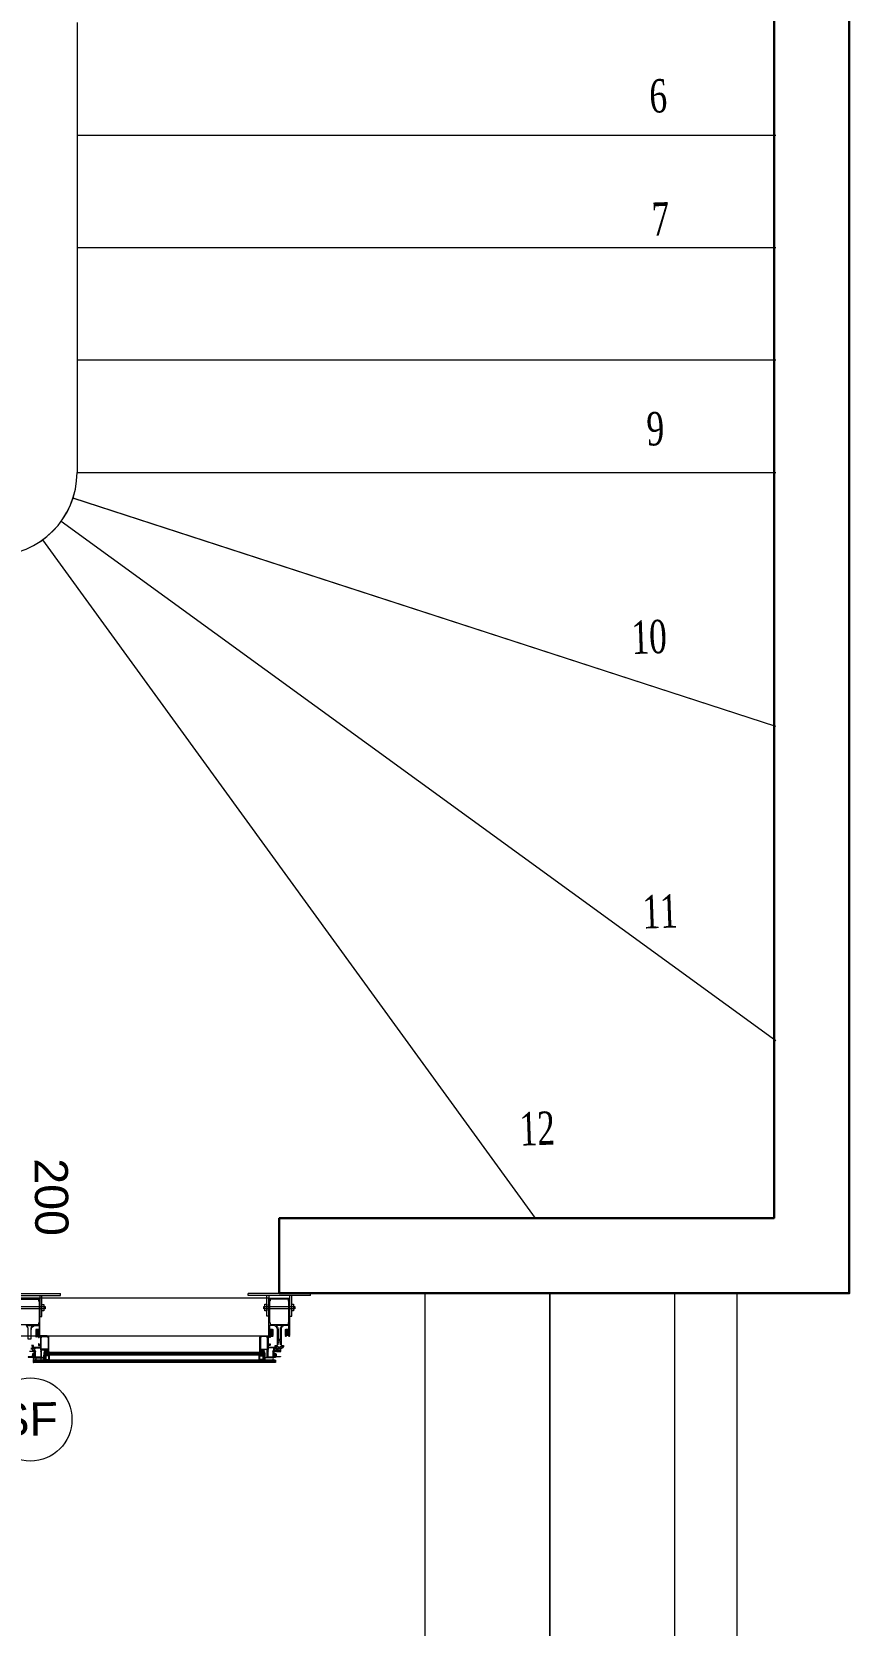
# Model space of a CAD drawing. Header units: centimetres. Extents: x 118932 to 154602, y -32682 to -23521.
# Drawn here: x 138908.5 to 139105.7, y -31239.2 to -30856.7 of the extents above; entities that cross this region are included whole.
import ezdxf

# ---------------------------------------------------------------- set-up
doc = ezdxf.new("R2010")
doc.units = ezdxf.units.CM
doc.header["$LTSCALE"] = 50
doc.header["$MEASUREMENT"] = 0
for name, color, linetype, lineweight, true_color in [('GEN_00_BL_Yazı', 7, 'Continuous', 0, 0x4f5250), ('GEN_00_BL_Ölçü Dış', 7, 'Continuous', 5, 0x766a5e), ('GEN_01_TA_Merdiven', 7, 'Continuous', 13, 0x816183), ('GEN_02_TF_Pencere', 7, 'Continuous', 9, 0x6093ac), ('GEN_05_ML_Alçıpan_giydirme', 7, 'Continuous', 18, 0x7ebab5), ('GEN_06_GR_Orta', 7, 'Continuous', 20, 0x7a7b7a), ('KALACAK DUVARLAR', 7, 'Continuous', 30, 0x005387)]:
    doc.layers.add(name, color=color, linetype=linetype, lineweight=lineweight, true_color=true_color)
doc.styles.add('ARIAL', font='arial.ttf')
doc.styles.add('Times New Roman_3', font='times.ttf', dxfattribs={"width": 0.7, "height": 80.004839})

# ---------------------------------------------------------------- blocks, each defined once
blk = doc.blocks.new('as5')
at = {"layer": 'GEN_01_TA_Merdiven'}
for p, q in [((41437.25, -11559.08, 0), (41433.52, -11667.01, 0)), ((41436.32, -11586.06, 0), (41604.01, -11591.87, 0)), ((41435.38, -11613.05, 0), (41603.08, -11618.85, 0)), ((41434.45, -11640.03, 0), (41602.15, -11645.83, 0)), ((41433.52, -11667.01, 0), (41601.21, -11672.82, 0)), ((41599.11, -11733.8, 0), (41432.33, -11673.16, 0)), ((41596.5, -11809.18, 0), (41429.29, -11678.63, 0)), ((41537.34, -11849.75, 0), (41424.72, -11682.89, 0))]:
    blk.add_line(p, q, dxfattribs=at)
blk.add_arc((41413.53, -11666.32, 0), 20, 178.0219, 358.0219, dxfattribs=at)
at = {"layer": 'GEN_01_TA_Merdiven', "char_height": 8, "attachment_point": 1, "rotation": 360, "line_spacing_factor": 1.029793, "style": 'Times New Roman_3'}
for s, insert, width in [('6', (41574, -11577.47, 0), 4.7238), ('7', (41573.54, -11607.04, 0), 4.7238), ('9', (41570.56, -11657.3, 0), 4.7238), ('10', (41565.22, -11707.21, 0), 9.4475), ('10', (41565.22, -11707.21, 0), 9.4475), ('11', (41565.57, -11773.17, 0), 9.4475), ('11', (41565.57, -11773.17, 0), 9.4475), ('12', (41534.29, -11824.24, 0), 9.4475)]:
    blk.add_mtext(s, dxfattribs=dict(at, insert=insert, width=width))
blk = doc.blocks.new('LEVEL 0_B BLOK_MERDİVEN')
at = {"layer": 'GEN_01_TA_Merdiven'}
for p, q in [((41.61, -1089.89, 0), (41.61, -1197.89, 0)), ((41.61, -1116.89, 0), (209.41, -1116.9, 0)), ((41.61, -1143.89, 0), (209.41, -1143.9, 0)), ((41.61, -1170.89, 0), (209.41, -1170.9, 0)), ((41.61, -1197.89, 0), (209.41, -1197.9, 0)), ((209.41, -1258.92, 0), (40.63, -1204.07, 0)), ((209.41, -1334.35, 0), (37.79, -1209.64, 0)), ((151.68, -1376.93, 0), (33.37, -1214.07, 0))]:
    blk.add_line(p, q, dxfattribs=at)
blk.add_arc((21.61, -1197.88, 0), 20, 179.9996, 359.9996, dxfattribs=at)
at = {"rotation": 1.977677304363051}
blk.add_blockref('as5', (-41769.87, 9032.3, 0), dxfattribs=at)
at = {"layer": 'GEN_01_TA_Merdiven', "char_height": 8, "attachment_point": 1, "rotation": 1.9777, "line_spacing_factor": 1.029793, "style": 'Times New Roman_3'}
for s, insert, width in [('6', (178.92, -1103.55, 0), 4.7238), ('7', (179.48, -1133.12, 0), 4.7238), ('9', (178.24, -1183.46, 0), 4.7238), ('10', (174.63, -1233.52, 0), 9.4475), ('10', (174.63, -1233.52, 0), 9.4475), ('11', (177.25, -1299.43, 0), 9.4475), ('11', (177.25, -1299.43, 0), 9.4475), ('12', (147.75, -1351.55, 0), 9.4475)]:
    blk.add_mtext(s, dxfattribs=dict(at, insert=insert, width=width))
blk = doc.blocks.new('LEVEL 0_B BLOK_GÖRÜNÜŞ')
at = {"layer": 'GEN_00_BL_Ölçü Dış'}
blk.add_blockref('LEVEL 0_B BLOK_MERDİVEN', (-229.05, 1040.3, 0), dxfattribs=at)
blk = doc.blocks.new('KALACAK DUVALAR LEVEL 0 B BLOK')
at = {"layer": 'KALACAK DUVARLAR'}
blk.add_lwpolyline([(-2138.52, -1701.12), (-2138.52, -1719.17), (-2001.63, -1719.17), (-2001.63, -1212.08), (-2131.4, -1212.09), (-2411.46, -1212.09), (-2408.55, -1279.41), (-2392.07, -1278.7), (-2394.08, -1232.09), (-2136.86, -1232.09), (-2019.68, -1232.08), (-2019.68, -1701.11), (-2138.52, -1701.15), (-2138.52, -1719.15)], dxfattribs=at)
blk = doc.blocks.new('LEVEL 0 B BLOK GÖRÜNÜŞ')
at = {"layer": 'GEN_01_TA_Merdiven', "elevation": 0}
for points in [[(-461.93, -1813.55), (-491.93, -1813.55), (-491.93, -1963.55), (-461.93, -1963.55)], [(-431.93, -1813.55), (-461.93, -1813.55), (-461.93, -1963.55), (-431.93, -1963.55)]]:
    blk.add_lwpolyline(points, close=True, dxfattribs=at)
at = {"layer": 'GEN_06_GR_Orta', "elevation": 0}
for points in [[(1904.08, -2129.6), (1904.08, -2148.11), (-431.93, -2148.13), (-431.93, -1813.55)], [(1894.08, -2129.6), (1894.08, -2133.11), (-416.93, -2133.13), (-416.93, -1813.56)]]:
    blk.add_lwpolyline(points, dxfattribs=at)
blk = doc.blocks.new('*U366')
at = {"color": 7, "linetype": 'Continuous'}
for p, q in [((2261.600001, 184.950006), (2261.600001, 185.100006)), ((2261.600001, 173.100006), (2261.600001, 173.250006)), ((2262.000001, 184.550006), (2262.000001, 185.100006)), ((2262.000001, 173.100006), (2262.000001, 173.650006)), ((2262.400001, 184.150006), (2262.400001, 185.100006)), ((2262.400001, 173.100006), (2262.400001, 174.050006)), ((2262.800001, 183.750006), (2262.800001, 185.100006)), ((2262.800001, 173.100006), (2262.800001, 174.450006)), ((2263.200001, 173.100006), (2263.200001, 185.100006)), ((2263.600001, 173.100006), (2263.600001, 185.100006)), ((2264.000001, 173.100006), (2264.000001, 185.100006)), ((2264.400001, 173.100006), (2264.400001, 185.100006)), ((2264.800001, 173.100006), (2264.800001, 185.100006)), ((2265.200001, 173.100006), (2265.200001, 185.100006))]:
    blk.add_line(p, q, dxfattribs=at)
blk = doc.blocks.new('slikon cephe')
at = {"layer": 'GEN_00_BL_Yazı', "transparency": 33554687}
blk.add_circle((162687.24, -22189.93, 0), 10, dxfattribs=at)
at = {"layer": 'GEN_02_TF_Pencere'}
for p, q in [((162694.52, -22160.17, 0), (162694.52, -22159.67, 0)), ((162739.52, -22160.14, 0), (162739.52, -22159.64, 0)), ((162754.52, -22160.14, 0), (162754.52, -22159.64, 0)), ((162744.56, -22160.83, 0), (162629.37, -22160.83, 0)), ((162689.53, -22160.17, 0), (162689.53, -22165.17, 0)), ((162690.03, -22165.17, 0), (162690.03, -22160.17, 0)), ((162744.01, -22165.14, 0), (162744.01, -22160.14, 0)), ((162744.51, -22160.14, 0), (162744.51, -22165.14, 0)), ((162749.51, -22160.14, 0), (162749.51, -22165.14, 0)), ((162750.01, -22165.14, 0), (162750.01, -22160.14, 0)), ((162689.53, -22165.17, 0), (162690.03, -22165.17, 0)), ((162744.51, -22165.14, 0), (162744.01, -22165.14, 0)), ((162749.51, -22165.14, 0), (162750.01, -22165.14, 0)), ((162629.61, -22169.83, 0), (162743.7, -22169.83, 0)), ((162690.56, -22173.87, 0), (162690.51, -22173.92, 0)), ((162690.51, -22173.92, 0), (162690.51, -22174.42, 0)), ((162743.53, -22173.97, 0), (162690.51, -22173.97, 0)), ((162743.53, -22174.07, 0), (162690.51, -22174.07, 0)), ((162743.53, -22174.17, 0), (162690.51, -22174.17, 0)), ((162743.53, -22174.27, 0), (162690.51, -22174.27, 0)), ((162743.53, -22174.37, 0), (162690.51, -22174.37, 0)), ((162690.51, -22174.42, 0), (162690.56, -22174.47, 0)), ((162743.48, -22173.87, 0), (162690.56, -22173.87, 0)), ((162743.53, -22174.47, 0), (162690.56, -22174.47, 0)), ((162690.96, -22174.53, 0), (162690.81, -22174.68, 0)), ((162690.81, -22174.68, 0), (162690.81, -22175.52, 0)), ((162691.81, -22174.53, 0), (162690.96, -22174.53, 0)), ((162691.06, -22174.68, 0), (162690.96, -22174.78, 0)), ((162690.96, -22174.78, 0), (162690.96, -22175.42, 0)), ((162691.66, -22174.68, 0), (162691.06, -22174.68, 0)), ((162691.66, -22175.52, 0), (162691.66, -22174.68, 0)), ((162691.81, -22175.67, 0), (162691.81, -22174.53, 0)), ((162742.23, -22175.64, 0), (162742.23, -22174.5, 0)), ((162742.23, -22174.5, 0), (162743.08, -22174.5, 0)), ((162742.38, -22175.49, 0), (162742.38, -22174.65, 0)), ((162742.38, -22174.65, 0), (162742.98, -22174.65, 0)), ((162742.98, -22174.65, 0), (162743.08, -22174.75, 0)), ((162743.08, -22174.5, 0), (162743.23, -22174.65, 0)), ((162743.08, -22174.75, 0), (162743.08, -22175.39, 0)), ((162743.23, -22174.65, 0), (162743.23, -22175.49, 0)), ((162743.48, -22173.87, 0), (162743.53, -22173.92, 0)), ((162743.48, -22173.87, 0), (162743.53, -22173.92, 0)), ((162743.53, -22174.42, 0), (162743.48, -22174.47, 0)), ((162743.53, -22174.42, 0), (162743.48, -22174.47, 0)), ((162743.53, -22173.92, 0), (162743.53, -22174.42, 0)), ((162743.53, -22173.92, 0), (162743.53, -22174.42, 0)), ((162687.98, -22175.67, 0), (162687.93, -22175.72, 0)), ((162687.93, -22175.72, 0), (162687.93, -22176.22, 0)), ((162746.11, -22175.77, 0), (162687.93, -22175.77, 0)), ((162746.11, -22175.87, 0), (162687.93, -22175.87, 0)), ((162746.11, -22175.97, 0), (162687.93, -22175.97, 0)), ((162746.11, -22176.07, 0), (162687.93, -22176.07, 0)), ((162746.11, -22176.17, 0), (162687.93, -22176.17, 0)), ((162687.93, -22176.22, 0), (162687.98, -22176.27, 0)), ((162746.06, -22175.67, 0), (162687.98, -22175.67, 0)), ((162746.06, -22176.27, 0), (162687.98, -22176.27, 0)), ((162690.81, -22175.52, 0), (162690.96, -22175.67, 0)), ((162690.96, -22175.42, 0), (162691.06, -22175.52, 0)), ((162690.96, -22175.67, 0), (162691.81, -22175.67, 0)), ((162691.06, -22175.52, 0), (162691.66, -22175.52, 0)), ((162743.08, -22175.64, 0), (162742.23, -22175.64, 0)), ((162742.98, -22175.49, 0), (162742.38, -22175.49, 0)), ((162743.08, -22175.39, 0), (162742.98, -22175.49, 0)), ((162743.23, -22175.49, 0), (162743.08, -22175.64, 0)), ((162746.06, -22175.67, 0), (162746.11, -22175.72, 0)), ((162746.06, -22175.67, 0), (162746.11, -22175.72, 0)), ((162746.11, -22176.22, 0), (162746.06, -22176.27, 0)), ((162746.11, -22176.22, 0), (162746.06, -22176.27, 0)), ((162746.11, -22175.72, 0), (162746.11, -22176.22, 0)), ((162746.11, -22175.72, 0), (162746.11, -22176.22, 0))]:
    blk.add_line(p, q, dxfattribs=at)
at = {"layer": 'GEN_02_TF_Pencere', "elevation": 0}
for points in [[(162679.52, -22159.67), (162694.52, -22159.67)], [(162754.52, -22159.64), (162739.52, -22159.64)], [(162679.52, -22160.17), (162694.52, -22160.17)], [(162754.52, -22160.14), (162739.52, -22160.14)]]:
    blk.add_lwpolyline(points, dxfattribs=at)
at = {"layer": 'GEN_02_TF_Pencere'}
for points in [[(162683.33, -22162.82), (162690.77, -22162.82), (162690.77, -22163.36), (162683.33, -22163.36)], [(162690.02, -22162.29), (162690.46, -22162.29), (162690.46, -22163.86), (162690.02, -22163.86)], [(162743.31, -22162.8), (162750.75, -22162.8), (162750.75, -22163.33), (162743.31, -22163.33)], [(162743.57, -22162.26), (162744.01, -22162.26), (162744.01, -22163.83), (162743.57, -22163.83)], [(162750, -22162.26), (162750.44, -22162.26), (162750.44, -22163.83), (162750, -22163.83)]]:
    blk.add_lwpolyline(points, close=True, dxfattribs=at)
at = {"layer": 'GEN_02_TF_Pencere', "linetype": 'Continuous', "extrusion": (0, 0, -1), "elevation": 0}
for points in [[(-162687.48, -22168.31, 0.414213), (-162688.43, -22167.36), (-162689.25, -22167.36, 0.414213), (-162689.35, -22167.46), (-162689.35, -22168.18, 0.414213), (-162689.25, -22168.28), (-162688.69, -22168.28, -0.414213), (-162688.53, -22168.44), (-162688.53, -22168.76, -0.414213), (-162688.63, -22168.86), (-162688.73, -22168.86, -0.41421), (-162688.83, -22168.76), (-162688.83, -22168.74), (-162688.68, -22168.74), (-162688.68, -22168.44), (-162689, -22168.44), (-162689.03, -22168.41), (-162689.06, -22168.44), (-162689.38, -22168.44), (-162689.38, -22168.74), (-162689.23, -22168.74), (-162689.23, -22168.76, -0.414213), (-162689.33, -22168.86), (-162689.5, -22168.86), (-162689.5, -22168.86, -0.198912), (-162689.52, -22168.85, -0.198912), (-162689.53, -22168.83), (-162689.53, -22160.91, -0.414214), (-162689.48, -22160.86), (-162684.56, -22160.86, -0.414213)], [(-162687.56, -22172.52, -0.267949), (-162687.64, -22172.47, 0.785838), (-162687.83, -22172.52, 0.276856), (-162687.73, -22172.7), (-162687.39, -22172.9, -0.414213)], [(-162687.45, -22173), (-162687.88, -22172.75, -0.267949), (-162688.03, -22172.49), (-162688.03, -22172.17), (-162687.53, -22172.17)], [(-162687.36, -22172.99), (-162687.74, -22172.99, -0.414214), (-162687.79, -22172.94), (-162687.79, -22172.85, 0.414214), (-162687.84, -22172.8), (-162688.11, -22172.8, 0.414214), (-162688.16, -22172.85), (-162688.16, -22173.39, 0.414214), (-162688.11, -22173.44), (-162687.97, -22173.44, 0.414214), (-162687.94, -22173.41), (-162687.94, -22173.27, -0.414214), (-162687.91, -22173.24), (-162687.76, -22173.24, -0.414214), (-162687.73, -22173.27), (-162687.73, -22173.54, 0.414214), (-162687.63, -22173.64), (-162687.06, -22173.64)]]:
    blk.add_lwpolyline(points, format="xyb", dxfattribs=at)
for points in [[(-162689.35, -22161.56), (-162689.35, -22166.66), (-162689.33, -22166.66, -0.414211), (-162689.23, -22166.76), (-162689.23, -22167.16), (-162684.83, -22167.16), (-162684.83, -22166.76, -0.414211), (-162684.73, -22166.66), (-162684.71, -22166.66), (-162684.71, -22161.56), (-162684.73, -22161.56, -0.414213), (-162684.83, -22161.46), (-162684.83, -22161.06), (-162689.23, -22161.06), (-162689.23, -22161.46, -0.414213), (-162689.33, -22161.56), (-162689.35, -22161.56)], [(-162744.54, -22168.83, 0.198912), (-162744.52, -22168.82, 0.198912), (-162744.51, -22168.8), (-162744.51, -22160.88, 0.414214), (-162744.56, -22160.83), (-162749.48, -22160.83, 0.414213), (-162749.51, -22160.86), (-162749.51, -22168.8, 0.414213), (-162749.48, -22168.83), (-162749.31, -22168.83, 0.414213), (-162749.21, -22168.73), (-162749.21, -22168.71), (-162749.36, -22168.71), (-162749.36, -22168.41), (-162749.04, -22168.41), (-162749.01, -22168.38), (-162748.98, -22168.41), (-162748.66, -22168.41), (-162748.66, -22168.71), (-162748.81, -22168.71), (-162748.81, -22168.73, 0.414213), (-162748.71, -22168.83), (-162748.61, -22168.83, 0.414213), (-162748.51, -22168.73), (-162748.51, -22168.41, 0.414213), (-162748.67, -22168.25), (-162749.23, -22168.25, -0.414213), (-162749.33, -22168.15), (-162749.33, -22167.43, -0.414213), (-162749.23, -22167.33), (-162748.41, -22167.33, -0.198912), (-162747.74, -22167.61, -0.198912), (-162747.46, -22168.28), (-162747.46, -22170.96), (-162747.43, -22170.99), (-162747.46, -22171.02), (-162747.46, -22171.88, 0.414213), (-162747.41, -22171.93), (-162747.38, -22171.93, 0.198814), (-162747.35, -22171.91), (-162747.27, -22171.84, 0.198814), (-162747.26, -22171.81), (-162747.26, -22171.73), (-162747.29, -22171.73, -0.414213), (-162747.32, -22171.7), (-162747.32, -22171.53), (-162747.27, -22171.48, 0.198814), (-162747.26, -22171.45), (-162747.26, -22171.37), (-162747.29, -22171.37, -0.414213), (-162747.32, -22171.34), (-162747.32, -22171.17), (-162747.27, -22171.12, 0.198814), (-162747.26, -22171.09), (-162747.26, -22170.96, -0.414211), (-162747.23, -22170.93), (-162746.79, -22170.93, -0.414213), (-162746.76, -22170.96), (-162746.76, -22171.09, 0.198814), (-162746.75, -22171.12), (-162746.7, -22171.17), (-162746.7, -22171.34, -0.414207), (-162746.73, -22171.37), (-162746.76, -22171.37), (-162746.76, -22171.45, 0.198814), (-162746.75, -22171.48), (-162746.7, -22171.53), (-162746.7, -22171.7, -0.414213), (-162746.73, -22171.73), (-162746.76, -22171.73), (-162746.76, -22171.81, 0.198814), (-162746.75, -22171.84), (-162746.67, -22171.91, 0.198814), (-162746.64, -22171.93), (-162746.61, -22171.93, 0.414213), (-162746.56, -22171.88), (-162746.56, -22171.02), (-162746.59, -22170.99), (-162746.56, -22170.96), (-162746.56, -22168.28, -0.414213), (-162745.61, -22167.33), (-162744.79, -22167.33, -0.414213), (-162744.69, -22167.43), (-162744.69, -22168.15, -0.414213), (-162744.79, -22168.25), (-162745.35, -22168.25, 0.414213), (-162745.51, -22168.41), (-162745.51, -22168.73, 0.414213), (-162745.41, -22168.83), (-162745.31, -22168.83, 0.41421), (-162745.21, -22168.73), (-162745.21, -22168.71), (-162745.36, -22168.71), (-162745.36, -22168.41), (-162745.04, -22168.41), (-162745.01, -22168.38), (-162744.98, -22168.41), (-162744.66, -22168.41), (-162744.66, -22168.71), (-162744.81, -22168.71), (-162744.81, -22168.73, 0.414213), (-162744.71, -22168.83), (-162744.54, -22168.83)], [(-162744.69, -22161.53), (-162744.69, -22166.63), (-162744.71, -22166.63, 0.414211), (-162744.81, -22166.73), (-162744.81, -22167.13), (-162749.21, -22167.13), (-162749.21, -22166.73, 0.414211), (-162749.31, -22166.63), (-162749.33, -22166.63), (-162749.33, -22161.53), (-162749.31, -22161.53, 0.414213), (-162749.21, -22161.43), (-162749.21, -22161.03), (-162744.81, -22161.03), (-162744.81, -22161.43, 0.414213), (-162744.71, -22161.53), (-162744.69, -22161.53)], [(-162747.42, -22167.78, 0.117872), (-162747.75, -22167.38, -0.724748), (-162747.74, -22167.33), (-162746.28, -22167.33, -0.724748), (-162746.27, -22167.38, 0.239066), (-162746.72, -22168.28), (-162746.72, -22170.6, -0.414213), (-162746.75, -22170.63), (-162747.27, -22170.63, -0.414213), (-162747.3, -22170.6), (-162747.3, -22168.28, 0.117872), (-162747.42, -22167.78)], [(-162686.62, -22167.81, -0.117872), (-162686.29, -22167.41, 0.724748), (-162686.3, -22167.36), (-162687.76, -22167.36, 0.724748), (-162687.77, -22167.41, -0.239066), (-162687.32, -22168.31), (-162687.32, -22170.63, 0.414213), (-162687.29, -22170.66), (-162686.77, -22170.66, 0.414213), (-162686.74, -22170.63), (-162686.74, -22168.31, -0.117872), (-162686.62, -22167.81)], [(-162690.03, -22175.1, -0.198912), (-162690.05, -22175.09, -0.198912), (-162690.06, -22175.07), (-162690.06, -22174.98, -0.414214), (-162690.03, -22174.95), (-162689.94, -22174.95, 0.414214), (-162689.91, -22174.92), (-162689.91, -22174.5), (-162689.91, -22173.22, 0.414214), (-162689.94, -22173.19), (-162690.66, -22173.19, 0.414214), (-162690.71, -22173.24), (-162690.71, -22173.48), (-162690.59, -22173.48, -0.45685), (-162690.56, -22173.51, -0.372839), (-162690.66, -22173.6), (-162690.91, -22173.6, -0.198962), (-162690.94, -22173.58), (-162691, -22173.53, -0.668097), (-162690.98, -22173.48), (-162690.85, -22173.48), (-162690.85, -22173.23, 0.414214), (-162690.9, -22173.18), (-162691.43, -22173.18), (-162691.47, -22173.18), (-162691.52, -22173.18, 0.414214), (-162691.57, -22173.23), (-162691.57, -22173.25), (-162691.57, -22173.32), (-162691.57, -22173.48), (-162691.44, -22173.48, -0.668097), (-162691.42, -22173.53), (-162691.48, -22173.58, -0.19911), (-162691.51, -22173.6), (-162691.68, -22173.6, -0.414214), (-162691.71, -22173.57), (-162691.71, -22173.51), (-162691.71, -22173.33), (-162691.71, -22173.09), (-162691.71, -22173.08), (-162691.71, -22171), (-162691.71, -22170.36, -0.039364), (-162691.7, -22170.28, -0.108652), (-162691.63, -22170.08, -0.152256), (-162691.39, -22169.89, -0.09431), (-162691.21, -22169.86), (-162689.07, -22169.86), (-162688.93, -22169.86, -0.414214), (-162688.83, -22169.96), (-162688.83, -22169.98, -0.414214), (-162688.86, -22170.01), (-162689.17, -22170.01), (-162689.18, -22170.01), (-162689.18, -22170.02), (-162689.18, -22170.15, -0.414214), (-162689.28, -22170.25), (-162689.3, -22170.25), (-162689.35, -22170.25, -0.012517), (-162689.35, -22170.25, -0.399625), (-162689.38, -22170.22), (-162689.38, -22170.06, 0.414214), (-162689.41, -22170.03), (-162689.65, -22170.03, 0.414214), (-162689.68, -22170.06), (-162689.68, -22170.5), (-162689.68, -22170.71), (-162689.68, -22170.99), (-162689.71, -22171.02), (-162689.68, -22171.05), (-162689.68, -22171.58), (-162689.68, -22171.64), (-162689.68, -22171.97, 0.414214), (-162689.65, -22172), (-162689.41, -22172, 0.414214), (-162689.38, -22171.97), (-162689.38, -22171.78, -0.414214), (-162689.35, -22171.75), (-162689.3, -22171.75), (-162689.28, -22171.75, -0.414214), (-162689.18, -22171.85), (-162689.18, -22171.93), (-162689.18, -22172.03, -0.414214), (-162689.33, -22172.18), (-162689.64, -22172.18), (-162689.65, -22172.18, 0.35854), (-162689.68, -22172.21, 0.048475), (-162689.68, -22172.21), (-162689.68, -22172.58, 0.414214), (-162689.65, -22172.61), (-162687.83, -22172.61, -0.109818), (-162687.75, -22172.63, -0.291152), (-162687.63, -22172.81), (-162687.63, -22172.89, -0.041947), (-162687.63, -22172.9, -0.365909), (-162687.68, -22172.94), (-162687.69, -22172.94), (-162687.73, -22172.94, -0.414214), (-162687.78, -22172.89), (-162687.78, -22172.79), (-162687.87, -22172.79), (-162688.18, -22172.79), (-162688.18, -22173.18), (-162688.18, -22173.28), (-162688.18, -22173.46), (-162687.93, -22173.46), (-162687.93, -22173.28, -0.414214), (-162687.91, -22173.26), (-162687.83, -22173.26, -0.414214), (-162687.78, -22173.31), (-162687.78, -22173.48, -0.414214), (-162687.93, -22173.63), (-162688.28, -22173.63, 0.414214), (-162688.33, -22173.68), (-162688.33, -22173.82), (-162688.33, -22173.99, 0.414214), (-162688.28, -22174.04), (-162688.07, -22174.04, -0.358518), (-162687.93, -22174.15, -0.046718), (-162687.93, -22174.18), (-162687.93, -22174.29, -0.19911), (-162687.94, -22174.32), (-162688.03, -22174.38, -0.668048), (-162688.08, -22174.35), (-162688.08, -22174.18), (-162688.28, -22174.18, 0.414214), (-162688.33, -22174.23), (-162688.33, -22174.9, 0.414214), (-162688.28, -22174.95), (-162688.08, -22174.95), (-162688.08, -22174.77, -0.668048), (-162688.03, -22174.75), (-162687.94, -22174.8, -0.198962), (-162687.93, -22174.84), (-162687.93, -22175.07, -0.414214), (-162687.96, -22175.1), (-162688.22, -22175.1), (-162688.87, -22175.1), (-162689.68, -22175.1), (-162690.03, -22175.1)], [(-162689.27, -22168.72, -0.699799), (-162689.3, -22168.65), (-162689.13, -22168.51), (-162688.93, -22168.51), (-162688.76, -22168.65, -0.699799), (-162688.79, -22168.72), (-162688.83, -22168.72), (-162688.83, -22168.86), (-162688.56, -22168.86, -0.414214), (-162688.53, -22168.89), (-162688.53, -22169.75, -0.414214), (-162688.56, -22169.78), (-162688.71, -22169.78, 0.336559), (-162688.73, -22169.79, 0.336559), (-162688.72, -22169.81, -0.105698), (-162688.54, -22169.99, -1), (-162688.62, -22170.04, 0.524183), (-162689.44, -22170.04, -1), (-162689.52, -22169.99, -0.105698), (-162689.34, -22169.81, 0.759103), (-162689.35, -22169.78), (-162689.5, -22169.78, -0.414214), (-162689.53, -22169.75), (-162689.53, -22168.89, -0.414214), (-162689.5, -22168.86), (-162689.23, -22168.86), (-162689.23, -22168.72), (-162689.27, -22168.72)], [(-162688.76, -22169.06), (-162689.3, -22169.06, 0.198912), (-162689.32, -22169.07, 0.198912), (-162689.33, -22169.09), (-162689.33, -22169.28, 0.414214), (-162689.3, -22169.31), (-162688.76, -22169.31, 0.414214), (-162688.73, -22169.28), (-162688.73, -22169.09, 0.414214), (-162688.76, -22169.06)], [(-162688.74, -22169.57, -0.172296), (-162688.75, -22169.58, 0.153524), (-162688.87, -22169.65, 0.11654), (-162689.19, -22169.65, 0.153524), (-162689.31, -22169.58, -0.355135), (-162689.33, -22169.55), (-162689.33, -22169.51, -0.414214), (-162689.3, -22169.48), (-162688.76, -22169.48, -0.414214), (-162688.73, -22169.51), (-162688.73, -22169.55, -0.172296), (-162688.74, -22169.57)], [(-162689.13, -22168.85), (-162689.13, -22168.64, -0.414214), (-162689.1, -22168.61), (-162688.96, -22168.61, -0.414214), (-162688.93, -22168.64), (-162688.93, -22168.85, -0.414214), (-162688.96, -22168.88), (-162689.1, -22168.88, -0.414214), (-162689.13, -22168.85)], [(-162689.87, -22173.04), (-162689.83, -22173.04), (-162689.83, -22172.73), (-162689.83, -22172.57), (-162689.83, -22172.29), (-162689.83, -22171.75), (-162689.83, -22171.69), (-162689.83, -22170.91), (-162689.83, -22170.48), (-162689.83, -22170.31), (-162689.9, -22170.31, -0.414214), (-162689.93, -22170.28), (-162689.93, -22170.26, -0.414214), (-162689.88, -22170.21), (-162689.83, -22170.21), (-162689.83, -22170.05, 0.414214), (-162689.88, -22170), (-162691.21, -22170, 0.086863), (-162691.33, -22170.02, 0.171375), (-162691.52, -22170.17, 0.183429), (-162691.5, -22170.21, -0.361813), (-162691.46, -22170.26), (-162691.46, -22170.28, -0.255672), (-162691.47, -22170.3, -0.01779), (-162691.48, -22170.3, -0.125251), (-162691.49, -22170.31), (-162691.56, -22170.31), (-162691.56, -22171.12), (-162691.56, -22172.97), (-162691.56, -22172.98), (-162691.56, -22173.04), (-162691.37, -22173.04), (-162691.18, -22173.04), (-162689.87, -22173.04)], [(-162744.01, -22175.07, 0.198912), (-162743.99, -22175.06, 0.198912), (-162743.98, -22175.04), (-162743.98, -22174.95, 0.414214), (-162744.01, -22174.92), (-162744.1, -22174.92, -0.414214), (-162744.13, -22174.89), (-162744.13, -22174.47), (-162744.13, -22173.19, -0.414214), (-162744.1, -22173.16), (-162743.38, -22173.16, -0.414214), (-162743.33, -22173.21), (-162743.33, -22173.45), (-162743.45, -22173.45, 0.45685), (-162743.48, -22173.48, 0.372839), (-162743.38, -22173.57), (-162743.13, -22173.57, 0.198962), (-162743.1, -22173.55), (-162743.04, -22173.5, 0.668097), (-162743.06, -22173.45), (-162743.19, -22173.45), (-162743.19, -22173.2, -0.414214), (-162743.14, -22173.15), (-162742.6, -22173.15), (-162742.57, -22173.15), (-162742.52, -22173.15, -0.414214), (-162742.47, -22173.2), (-162742.47, -22173.22), (-162742.47, -22173.29), (-162742.47, -22173.45), (-162742.6, -22173.45, 0.668097), (-162742.62, -22173.5), (-162742.56, -22173.55, 0.19911), (-162742.53, -22173.57), (-162742.36, -22173.57, 0.414214), (-162742.33, -22173.54), (-162742.33, -22173.48), (-162742.33, -22173.3), (-162742.33, -22173.06), (-162742.33, -22173.05), (-162742.33, -22170.97), (-162742.33, -22170.33, 0.039364), (-162742.34, -22170.25, 0.108652), (-162742.41, -22170.05, 0.152256), (-162742.65, -22169.86, 0.09431), (-162742.83, -22169.83), (-162744.97, -22169.83), (-162745.11, -22169.83, 0.414214), (-162745.21, -22169.93), (-162745.21, -22169.95, 0.414214), (-162745.18, -22169.98), (-162744.87, -22169.98), (-162744.86, -22169.98), (-162744.86, -22169.99), (-162744.86, -22170.12, 0.414214), (-162744.76, -22170.22), (-162744.74, -22170.22), (-162744.69, -22170.22, 0.012517), (-162744.69, -22170.22, 0.399625), (-162744.66, -22170.19), (-162744.66, -22170.03, -0.414214), (-162744.63, -22170), (-162744.39, -22170, -0.414214), (-162744.36, -22170.03), (-162744.36, -22170.47), (-162744.36, -22170.68), (-162744.36, -22170.96), (-162744.33, -22170.99), (-162744.36, -22171.02), (-162744.36, -22171.55), (-162744.36, -22171.61), (-162744.36, -22171.94, -0.414214), (-162744.39, -22171.97), (-162744.63, -22171.97, -0.414214), (-162744.66, -22171.94), (-162744.66, -22171.75, 0.414214), (-162744.69, -22171.72), (-162744.74, -22171.72), (-162744.76, -22171.72, 0.414214), (-162744.86, -22171.82), (-162744.86, -22171.9), (-162744.86, -22172, 0.414214), (-162744.71, -22172.15), (-162744.4, -22172.15), (-162744.39, -22172.15, -0.35854), (-162744.36, -22172.18, -0.048475), (-162744.36, -22172.18), (-162744.36, -22172.55, -0.414214), (-162744.39, -22172.58), (-162746.21, -22172.58, 0.109818), (-162746.29, -22172.6, 0.291152), (-162746.41, -22172.78), (-162746.41, -22172.86, 0.041947), (-162746.41, -22172.87, 0.365909), (-162746.36, -22172.91), (-162746.35, -22172.91), (-162746.31, -22172.91, 0.414214), (-162746.26, -22172.86), (-162746.26, -22172.76), (-162746.17, -22172.76), (-162745.86, -22172.76), (-162745.86, -22173.15), (-162745.86, -22173.25), (-162745.86, -22173.43), (-162746.11, -22173.43), (-162746.11, -22173.25, 0.414214), (-162746.13, -22173.23), (-162746.21, -22173.23, 0.414214), (-162746.26, -22173.28), (-162746.26, -22173.45, 0.414214), (-162746.11, -22173.6), (-162745.76, -22173.6, -0.414214), (-162745.71, -22173.65), (-162745.71, -22173.79), (-162745.71, -22173.96, -0.414214), (-162745.76, -22174.01), (-162745.97, -22174.01, 0.358518), (-162746.11, -22174.12, 0.046718), (-162746.11, -22174.15), (-162746.11, -22174.26, 0.19911), (-162746.1, -22174.29), (-162746.01, -22174.35, 0.668048), (-162745.96, -22174.33), (-162745.96, -22174.15), (-162745.76, -22174.15, -0.414214), (-162745.71, -22174.2), (-162745.71, -22174.87, -0.414214), (-162745.76, -22174.92), (-162745.96, -22174.92), (-162745.96, -22174.74, 0.668048), (-162746.01, -22174.72), (-162746.1, -22174.77, 0.198962), (-162746.11, -22174.81), (-162746.11, -22175.04, 0.414214), (-162746.08, -22175.07), (-162745.82, -22175.07), (-162745.17, -22175.07), (-162744.36, -22175.07), (-162744.01, -22175.07)], [(-162744.17, -22173.01), (-162744.21, -22173.01), (-162744.21, -22172.7), (-162744.21, -22172.54), (-162744.21, -22172.26), (-162744.21, -22171.72), (-162744.21, -22171.66), (-162744.21, -22170.88), (-162744.21, -22170.45), (-162744.21, -22170.28), (-162744.14, -22170.28, 0.414214), (-162744.11, -22170.25), (-162744.11, -22170.23, 0.414214), (-162744.16, -22170.18), (-162744.21, -22170.18), (-162744.21, -22170.02, -0.414214), (-162744.16, -22169.97), (-162742.83, -22169.97, -0.086863), (-162742.71, -22169.99, -0.171375), (-162742.52, -22170.14, -0.183429), (-162742.54, -22170.18, 0.361813), (-162742.58, -22170.23), (-162742.58, -22170.25, 0.255672), (-162742.57, -22170.27, 0.01779), (-162742.56, -22170.27, 0.125251), (-162742.55, -22170.28), (-162742.48, -22170.28), (-162742.48, -22171.09), (-162742.48, -22172.94), (-162742.48, -22172.95), (-162742.48, -22173.01), (-162742.67, -22173.01), (-162742.86, -22173.01), (-162744.17, -22173.01)], [(-162744.77, -22168.69, 0.699799), (-162744.74, -22168.62), (-162744.91, -22168.48), (-162745.11, -22168.48), (-162745.28, -22168.62, 0.699799), (-162745.25, -22168.69), (-162745.21, -22168.69), (-162745.21, -22168.83), (-162745.48, -22168.83, 0.414214), (-162745.51, -22168.86), (-162745.51, -22169.72, 0.414214), (-162745.48, -22169.75), (-162745.33, -22169.75, -0.336559), (-162745.31, -22169.76, -0.336559), (-162745.32, -22169.79, 0.105698), (-162745.5, -22169.96, 1), (-162745.42, -22170.01, -0.524183), (-162744.6, -22170.01, 1), (-162744.52, -22169.96, 0.105698), (-162744.7, -22169.79, -0.759103), (-162744.69, -22169.75), (-162744.54, -22169.75, 0.414214), (-162744.51, -22169.72), (-162744.51, -22168.86, 0.414214), (-162744.54, -22168.83), (-162744.81, -22168.83), (-162744.81, -22168.69), (-162744.77, -22168.69)], [(-162745.28, -22169.03), (-162744.74, -22169.03, -0.198912), (-162744.72, -22169.04, -0.198912), (-162744.71, -22169.06), (-162744.71, -22169.25, -0.414214), (-162744.74, -22169.28), (-162745.28, -22169.28, -0.414214), (-162745.31, -22169.25), (-162745.31, -22169.06, -0.414214), (-162745.28, -22169.03)], [(-162745.3, -22169.54, 0.172296), (-162745.29, -22169.55, -0.153524), (-162745.17, -22169.62, -0.11654), (-162744.85, -22169.62, -0.153524), (-162744.73, -22169.55, 0.355135), (-162744.71, -22169.52), (-162744.71, -22169.48, 0.414214), (-162744.74, -22169.45), (-162745.28, -22169.45, 0.414214), (-162745.31, -22169.48), (-162745.31, -22169.52, 0.172296), (-162745.3, -22169.54)], [(-162744.91, -22168.82), (-162744.91, -22168.61, 0.414214), (-162744.94, -22168.58), (-162745.08, -22168.58, 0.414214), (-162745.11, -22168.61), (-162745.11, -22168.82, 0.414214), (-162745.08, -22168.85), (-162744.94, -22168.85, 0.414214), (-162744.91, -22168.82)], [(-162746.85, -22171.09, 0.171205), (-162747.17, -22171.09, 0.31798), (-162747.3, -22171.28), (-162747.3, -22171.34), (-162747.24, -22171.34), (-162747.24, -22171.47), (-162747.27, -22171.5, 0.198814), (-162747.3, -22171.57), (-162747.3, -22171.7), (-162747.24, -22171.7), (-162747.24, -22171.83), (-162747.35, -22171.94), (-162747.46, -22171.94), (-162747.46, -22172.19), (-162747.51, -22172.14), (-162748.01, -22172.14), (-162748.01, -22172.46, 0.267949), (-162747.86, -22172.72), (-162747.43, -22172.97, 0.414213), (-162747.39, -22172.96), (-162747.36, -22172.91, 0.414213), (-162747.37, -22172.87), (-162747.71, -22172.67, -0.276856), (-162747.81, -22172.49, -0.785838), (-162747.62, -22172.44, 0.267949), (-162747.54, -22172.49), (-162747.21, -22172.49, -0.414213), (-162747.16, -22172.54), (-162747.16, -22172.59, 0.414213), (-162747.11, -22172.64), (-162746.91, -22172.64, 0.414213), (-162746.86, -22172.59), (-162746.86, -22172.54, -0.414213), (-162746.81, -22172.49), (-162746.48, -22172.49, 0.267949), (-162746.4, -22172.44, -0.785838), (-162746.21, -22172.49, -0.276856), (-162746.31, -22172.67), (-162746.65, -22172.87, 0.414213), (-162746.66, -22172.91), (-162746.63, -22172.96, 0.414213), (-162746.59, -22172.97), (-162746.16, -22172.72, 0.267949), (-162746.01, -22172.46), (-162746.01, -22172.14), (-162746.51, -22172.14), (-162746.56, -22172.19), (-162746.56, -22171.94), (-162746.67, -22171.94), (-162746.78, -22171.83), (-162746.78, -22171.7), (-162746.72, -22171.7), (-162746.72, -22171.57, 0.198814), (-162746.75, -22171.5), (-162746.78, -22171.47), (-162746.78, -22171.34), (-162746.72, -22171.34), (-162746.72, -22171.28, 0.31798), (-162746.85, -22171.09)], [(-162748.77, -22168.69, 0.699799), (-162748.74, -22168.62), (-162748.91, -22168.48), (-162749.11, -22168.48), (-162749.28, -22168.62, 0.699799), (-162749.25, -22168.69), (-162749.21, -22168.69), (-162749.21, -22168.83), (-162749.48, -22168.83, 0.414214), (-162749.51, -22168.86), (-162749.51, -22169.72, 0.414214), (-162749.48, -22169.75), (-162749.33, -22169.75, -0.336559), (-162749.31, -22169.76, -0.336559), (-162749.32, -22169.79, 0.105698), (-162749.5, -22169.96, 1), (-162749.42, -22170.01, -0.524183), (-162748.6, -22170.01, 1), (-162748.52, -22169.96, 0.105698), (-162748.7, -22169.79, -0.759103), (-162748.69, -22169.75), (-162748.54, -22169.75, 0.414214), (-162748.51, -22169.72), (-162748.51, -22168.86, 0.414214), (-162748.54, -22168.83), (-162748.81, -22168.83), (-162748.81, -22168.69), (-162748.77, -22168.69)], [(-162749.28, -22169.03), (-162748.74, -22169.03, -0.198912), (-162748.72, -22169.04, -0.198912), (-162748.71, -22169.06), (-162748.71, -22169.25, -0.414214), (-162748.74, -22169.28), (-162749.28, -22169.28, -0.414214), (-162749.31, -22169.25), (-162749.31, -22169.06, -0.414214), (-162749.28, -22169.03)], [(-162749.3, -22169.54, 0.172296), (-162749.29, -22169.55, -0.153524), (-162749.17, -22169.62, -0.11654), (-162748.85, -22169.62, -0.153524), (-162748.73, -22169.55, 0.355135), (-162748.71, -22169.52), (-162748.71, -22169.48, 0.414214), (-162748.74, -22169.45), (-162749.28, -22169.45, 0.414214), (-162749.31, -22169.48), (-162749.31, -22169.52, 0.172296), (-162749.3, -22169.54)], [(-162748.91, -22168.82), (-162748.91, -22168.61, 0.414214), (-162748.94, -22168.58), (-162749.08, -22168.58, 0.414214), (-162749.11, -22168.61), (-162749.11, -22168.82, 0.414214), (-162749.08, -22168.85), (-162748.94, -22168.85, 0.414214), (-162748.91, -22168.82)], [(-162686.74, -22174.95), (-162687.84, -22174.95, -0.414214), (-162687.89, -22174.9), (-162687.89, -22174.72), (-162688.08, -22174.72), (-162688.08, -22174.84), (-162688.18, -22174.84, -0.357143), (-162688.18, -22174.28), (-162688.08, -22174.28), (-162688.08, -22174.4), (-162687.89, -22174.4), (-162687.89, -22174.21, -0.414214), (-162687.84, -22174.16), (-162687.78, -22174.16, -0.414214), (-162687.73, -22174.21), (-162687.73, -22174.62, 0.395856), (-162687.54, -22174.82), (-162686.74, -22174.85, -0.968947), (-162686.74, -22174.95)], [(-162688.12, -22174.64), (-162687.92, -22174.64, 0.414214), (-162687.89, -22174.61), (-162687.89, -22174.51, 0.414214), (-162687.92, -22174.48), (-162688.12, -22174.48, 0.391427), (-162688.15, -22174.51, 0.03923), (-162688.15, -22174.61, 0.391427), (-162688.12, -22174.64)], [(-162689.77, -22174.95), (-162689.56, -22174.95), (-162688.94, -22174.95), (-162688.47, -22174.95), (-162688.47, -22174.73), (-162688.47, -22173.7), (-162688.47, -22173.59), (-162688.5, -22173.59), (-162688.54, -22173.59, -0.405405), (-162688.57, -22173.56), (-162688.57, -22173.54, -0.414214), (-162688.52, -22173.49), (-162688.47, -22173.49), (-162688.42, -22173.49), (-162688.38, -22173.49, 0.414214), (-162688.33, -22173.44), (-162688.33, -22173.39), (-162688.33, -22173.37), (-162688.33, -22173.29, -1), (-162688.33, -22173.23), (-162688.33, -22173.15, -1), (-162688.33, -22173.09), (-162688.33, -22173.03), (-162688.37, -22173.01), (-162688.33, -22172.99), (-162688.33, -22172.81, 0.414214), (-162688.38, -22172.76), (-162689.6, -22172.76), (-162689.65, -22172.76, 0.414214), (-162689.68, -22172.79), (-162689.68, -22172.95), (-162689.68, -22173.15, -0.414214), (-162689.71, -22173.18), (-162689.74, -22173.18, 0.414214), (-162689.77, -22173.21), (-162689.77, -22173.24), (-162689.77, -22173.48), (-162689.72, -22173.48, -0.414214), (-162689.67, -22173.53), (-162689.67, -22173.56, -0.414214), (-162689.7, -22173.59), (-162689.77, -22173.59), (-162689.77, -22174.4), (-162689.77, -22174.95)], [(-162691.68, -22173.6, 0.414214), (-162691.71, -22173.63), (-162691.71, -22173.79, 0.414214), (-162691.68, -22173.82), (-162691.53, -22173.82, -0.759103), (-162691.52, -22173.85, 0.105698), (-162691.7, -22174.03, 1), (-162691.62, -22174.08, -0.524183), (-162690.8, -22174.08, 0.414214), (-162690.73, -22174.1, 0.414214), (-162690.72, -22174.03, 0.105698), (-162690.9, -22173.85, -0.759103), (-162690.89, -22173.82), (-162690.74, -22173.82, 0.414214), (-162690.71, -22173.79), (-162690.71, -22173.63, 0.414214), (-162690.74, -22173.6), (-162691.01, -22173.6), (-162691.01, -22173.46), (-162690.97, -22173.46, 0.699799), (-162690.94, -22173.39), (-162691.11, -22173.25), (-162691.31, -22173.25), (-162691.48, -22173.39, 0.699799), (-162691.45, -22173.46), (-162691.41, -22173.46), (-162691.41, -22173.6), (-162691.68, -22173.6)], [(-162691.12, -22173.61, -0.198912), (-162691.14, -22173.62), (-162691.28, -22173.62, -0.414214), (-162691.31, -22173.59), (-162691.31, -22173.38, -0.414214), (-162691.28, -22173.35), (-162691.14, -22173.35, -0.414214), (-162691.11, -22173.38), (-162691.11, -22173.59, -0.198912), (-162691.12, -22173.61)], [(-162742.36, -22173.57, -0.414214), (-162742.33, -22173.6), (-162742.33, -22173.76, -0.414214), (-162742.36, -22173.79), (-162742.51, -22173.79, 0.759103), (-162742.52, -22173.82, -0.105698), (-162742.34, -22174, -1), (-162742.42, -22174.05, 0.524183), (-162743.24, -22174.05, -0.414214), (-162743.31, -22174.07, -0.414214), (-162743.32, -22174, -0.105698), (-162743.14, -22173.82, 0.759103), (-162743.15, -22173.79), (-162743.3, -22173.79, -0.414214), (-162743.33, -22173.76), (-162743.33, -22173.6, -0.414214), (-162743.3, -22173.57), (-162743.03, -22173.57), (-162743.03, -22173.43), (-162743.07, -22173.43, -0.699799), (-162743.1, -22173.36), (-162742.93, -22173.22), (-162742.73, -22173.22), (-162742.56, -22173.36, -0.699799), (-162742.59, -22173.43), (-162742.63, -22173.43), (-162742.63, -22173.57), (-162742.36, -22173.57)], [(-162742.92, -22173.58, 0.198912), (-162742.9, -22173.59), (-162742.76, -22173.59, 0.414214), (-162742.73, -22173.56), (-162742.73, -22173.35, 0.414214), (-162742.76, -22173.32), (-162742.9, -22173.32, 0.414214), (-162742.93, -22173.35), (-162742.93, -22173.56, 0.198912), (-162742.92, -22173.58)], [(-162744.27, -22174.92), (-162744.48, -22174.92), (-162745.1, -22174.92), (-162745.57, -22174.92), (-162745.57, -22174.7), (-162745.57, -22173.67), (-162745.57, -22173.56), (-162745.54, -22173.56), (-162745.5, -22173.56, 0.405405), (-162745.47, -22173.53), (-162745.47, -22173.51, 0.414214), (-162745.52, -22173.46), (-162745.57, -22173.46), (-162745.62, -22173.46), (-162745.66, -22173.46, -0.414214), (-162745.71, -22173.41), (-162745.71, -22173.36), (-162745.71, -22173.34), (-162745.71, -22173.26, 1), (-162745.71, -22173.2), (-162745.71, -22173.12, 1), (-162745.71, -22173.06), (-162745.71, -22173), (-162745.67, -22172.98), (-162745.71, -22172.96), (-162745.71, -22172.78, -0.414214), (-162745.66, -22172.73), (-162744.44, -22172.73), (-162744.39, -22172.73, -0.414214), (-162744.36, -22172.76), (-162744.36, -22172.92), (-162744.36, -22173.12, 0.414214), (-162744.33, -22173.15), (-162744.3, -22173.15, -0.414214), (-162744.27, -22173.18), (-162744.27, -22173.21), (-162744.27, -22173.45), (-162744.32, -22173.45, 0.414214), (-162744.37, -22173.5), (-162744.37, -22173.53, 0.414214), (-162744.34, -22173.56), (-162744.27, -22173.56), (-162744.27, -22174.38), (-162744.27, -22174.92)], [(-162747.3, -22174.92), (-162746.2, -22174.92, 0.414214), (-162746.15, -22174.87), (-162746.15, -22174.69), (-162745.96, -22174.69), (-162745.96, -22174.81), (-162745.86, -22174.81, 0.357143), (-162745.86, -22174.25), (-162745.96, -22174.25), (-162745.96, -22174.37), (-162746.15, -22174.37), (-162746.15, -22174.18, 0.414214), (-162746.2, -22174.13), (-162746.26, -22174.13, 0.414214), (-162746.31, -22174.18), (-162746.31, -22174.59, -0.395856), (-162746.5, -22174.79), (-162747.3, -22174.82, 0.968947), (-162747.3, -22174.92)], [(-162747.41, -22173.16, -0.132737), (-162747.38, -22173.06, -0.132737), (-162747.31, -22172.98, 0.133822), (-162747.27, -22172.95), (-162747.14, -22172.71, -0.267949), (-162747.11, -22172.7), (-162746.91, -22172.7, -0.267949), (-162746.88, -22172.71), (-162746.77, -22172.91, 0.267949), (-162746.68, -22172.96), (-162746.29, -22172.96, 0.414214), (-162746.24, -22172.91), (-162746.24, -22172.82, -0.414214), (-162746.19, -22172.77), (-162745.92, -22172.77, -0.414214), (-162745.87, -22172.82), (-162745.87, -22173.36, -0.414214), (-162745.92, -22173.41), (-162746.06, -22173.41, -0.414214), (-162746.09, -22173.38), (-162746.09, -22173.24, 0.414214), (-162746.12, -22173.21), (-162746.28, -22173.21, 0.414214), (-162746.31, -22173.24), (-162746.31, -22173.51, -0.414214), (-162746.41, -22173.61), (-162746.98, -22173.61), (-162747.01, -22173.58), (-162747.04, -22173.61), (-162747.31, -22173.61, -0.414214), (-162747.41, -22173.51), (-162747.41, -22173.16)], [(-162745.92, -22174.61), (-162746.12, -22174.61, -0.414214), (-162746.15, -22174.58), (-162746.15, -22174.48, -0.414214), (-162746.12, -22174.45), (-162745.92, -22174.45, -0.391427), (-162745.89, -22174.48, -0.03923), (-162745.89, -22174.58, -0.391427), (-162745.92, -22174.61)], [(-162747.26, -22173.21), (-162747.26, -22173.41, 0.414214), (-162747.21, -22173.46), (-162746.56, -22173.46, 0.414214), (-162746.46, -22173.36), (-162746.46, -22173.21, 0.414214), (-162746.56, -22173.11), (-162746.77, -22173.11, -0.267949), (-162746.86, -22173.06), (-162746.97, -22172.86, 0.267949), (-162747, -22172.85), (-162747.02, -22172.85, 0.267949), (-162747.05, -22172.86), (-162747.18, -22173.09, -0.12216), (-162747.21, -22173.12, 0.257961), (-162747.26, -22173.21)], [(-162687.88, -22175.7), (-162689.87, -22175.7), (-162689.87, -22175.1), (-162687.88, -22175.1, 0.520473), (-162687.88, -22175.7)], [(-162688.39, -22175.7), (-162690.38, -22175.7), (-162690.38, -22175.1), (-162688.39, -22175.1, 0.520473), (-162688.39, -22175.7)], [(-162745.65, -22175.67), (-162743.66, -22175.67), (-162743.66, -22175.07), (-162745.65, -22175.07, -0.520473), (-162745.65, -22175.67)]]:
    blk.add_lwpolyline(points, format="xyb", close=True, dxfattribs=at)
at = {"layer": 'GEN_02_TF_Pencere', "elevation": 0}
for points in [[(162690.51, -22174.5), (162690.88, -22174.5), (162690.73, -22174.65), (162690.73, -22175.55), (162690.88, -22175.7), (162690.51, -22175.7), (162690.51, -22174.5)], [(162743.53, -22174.47), (162743.15, -22174.47), (162743.3, -22174.62), (162743.3, -22175.52), (162743.15, -22175.67), (162743.53, -22175.67), (162743.53, -22174.47)]]:
    blk.add_lwpolyline(points, close=True, dxfattribs=at)
at = {"layer": 'GEN_02_TF_Pencere', "yscale": 0.1, "zscale": 0.1, "rotation": 180}
for p, xscale in [((162917.03, -22157.19, 0), 0.1), ((162517.01, -22157.16, 0), -0.1)]:
    blk.add_blockref('*U366', p, dxfattribs=dict(at, xscale=xscale))
at = {"layer": 'GEN_00_BL_Yazı', "transparency": 33554687, "char_height": 8, "style": 'ARIAL'}
for s, insert, attachment_point, rotation in [('\\A1;200', (162696.23, -22127.17, 0), 1, 270.6527), ('\\A1; SF', (162693.9, -22193.86, 0), 9, 0.6527)]:
    blk.add_mtext_dynamic_manual_height_columns(s, width=2361.7931, gutter_width=1250, heights=[258.53], dxfattribs=dict(at, insert=insert, attachment_point=attachment_point, rotation=rotation))
blk = doc.blocks.new('DOGRAMA LEVEL 0 B BLOK')
at = {"layer": 'GEN_05_ML_Alçıpan_giydirme'}
blk.add_blockref('slikon cephe', (-163452.91, 20346.14, 0), dxfattribs=at)

msp = doc.modelspace()

# ---------------------------------------------------------------- block references
for name, p in [('KALACAK DUVALAR LEVEL 0 B BLOK', (141106.44, -29440.39, 0)), ('DOGRAMA LEVEL 0 B BLOK', (139673.81, -29346.08, 0)), ('LEVEL 0 B BLOK GÖRÜNÜŞ', (139494.81, -29346.08, 0)), ('LEVEL 0_B BLOK_GÖRÜNÜŞ', (139106.81, -30804.89, 0))]:
    msp.add_blockref(name, p)

doc.saveas('drawing.dxf')
